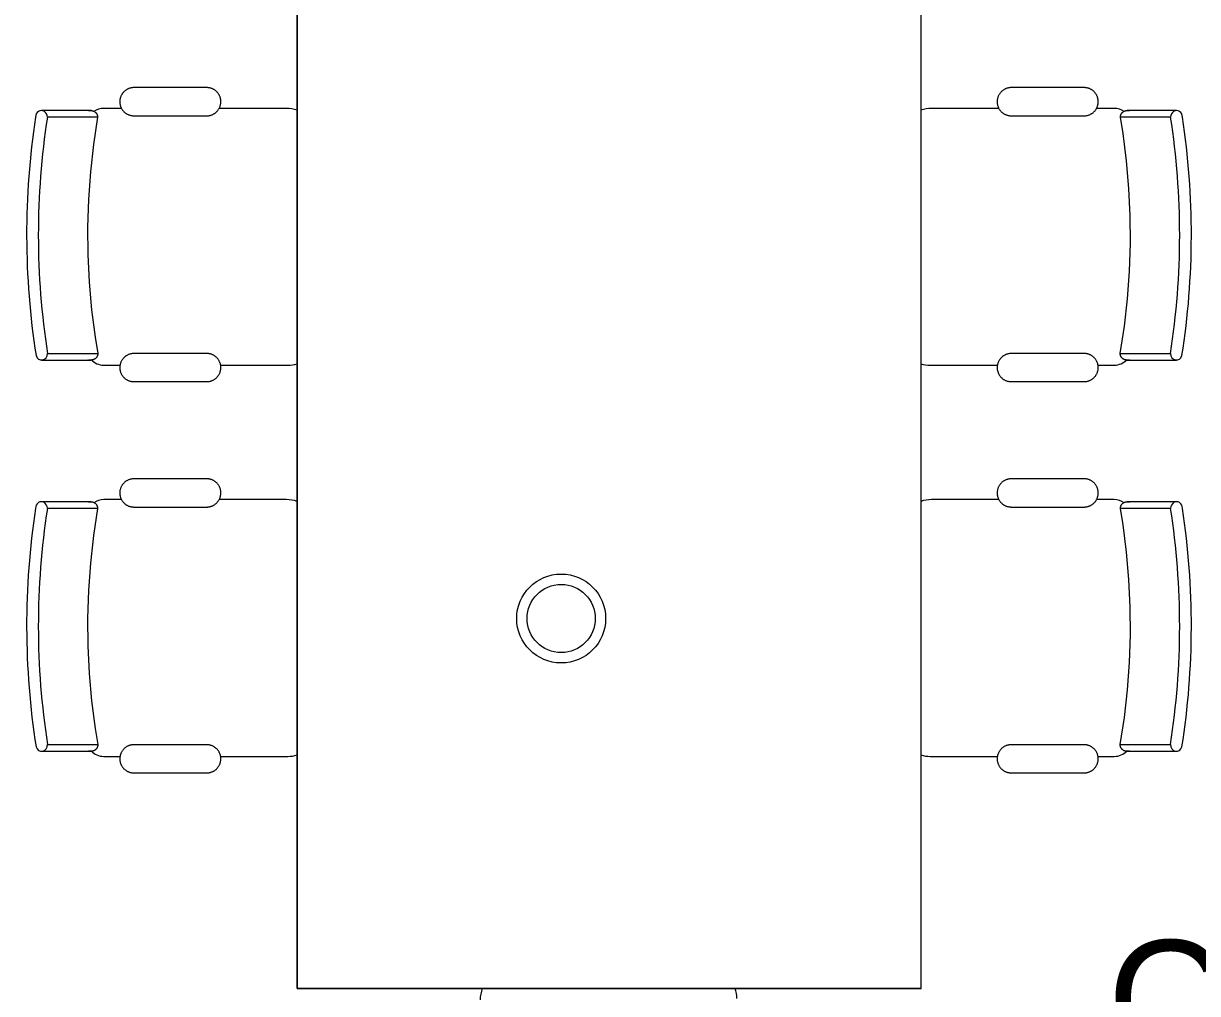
# Model space of a CAD drawing. Header units: inches. Extents: x 1 to 4637, y -664 to 702.
# Drawn here: x 1738 to 1828.3, y -388.2 to -313.6 of the extents above; entities that cross this region are included whole.
import ezdxf

# ---------------------------------------------------------------- set-up
doc = ezdxf.new("R2010")
doc.units = ezdxf.units.IN
doc.header["$MEASUREMENT"] = 0
for name, color, linetype, lineweight in [('A-ANNO-NOTE', 131, 'Continuous', 20), ('A-AREA-IDEN', 2, 'Continuous', 20), ('I-FURN', 30, 'Continuous', 9)]:
    doc.layers.add(name, color=color, linetype=linetype, lineweight=lineweight)
doc.styles.add('Arial', font='arial.ttf', dxfattribs={"height": 9})

# ---------------------------------------------------------------- blocks, each defined once
blk = doc.blocks.new('Conf Table - Rect - Seats 10 - 10 x 4 - 3D - Typical-1548269-New Construction - Tel_Data_Elec Plan')
at = {"layer": 'I-FURN'}
for p, q in [((-65.239, 43.186), (-65.239, 39.323)), ((-47.069, 39.34), (-47.069, 43.202)), ((-35.157, 43.186), (-35.157, 39.323)), ((-16.986, 39.34), (-16.986, 43.202)), ((-66.14, 38.864), (-66.14, 37.609)), ((-46.397, 37.492), (-46.397, 38.864)), ((-36.057, 38.864), (-36.057, 37.609)), ((-16.314, 37.492), (-16.314, 38.864)), ((-67.409, 36.549), (-67.409, 30.94)), ((-65.245, 30.94), (-65.245, 36.549)), ((-46.966, 36.549), (-46.966, 30.94)), ((-44.798, 30.94), (-44.798, 36.549)), ((-37.327, 36.549), (-37.327, 30.94)), ((-35.162, 30.94), (-35.162, 36.549)), ((-16.883, 36.549), (-16.883, 30.94)), ((-14.715, 30.94), (-14.715, 36.549)), ((-66.14, 29.88), (-66.14, 24.702)), ((-46.397, 24.813), (-46.397, 29.993)), ((-36.057, 29.88), (-36.057, 24.702)), ((-16.314, 24.813), (-16.314, 29.993)), ((60, 24), (-84, 24)), ((-84, 24), (-84, -24)), ((-84, -24), (-84, 24)), ((-84, 24), (60, 24)), ((-84, -24), (60, -24)), ((-84, -24), (60, -24)), ((-66.14, -24.702), (-66.14, -29.88)), ((-46.397, -29.993), (-46.397, -24.813)), ((-36.057, -24.702), (-36.057, -29.88)), ((-16.314, -29.993), (-16.314, -24.813)), ((-67.409, -30.94), (-67.409, -36.549)), ((-65.245, -36.549), (-65.245, -30.94)), ((-46.966, -30.94), (-46.966, -36.549)), ((-44.798, -36.549), (-44.798, -30.94)), ((-37.327, -30.94), (-37.327, -36.549)), ((-35.162, -36.549), (-35.162, -30.94)), ((-16.883, -30.94), (-16.883, -36.549)), ((-14.715, -36.549), (-14.715, -30.94)), ((-66.14, -37.609), (-66.14, -38.864)), ((-46.397, -38.864), (-46.397, -37.492)), ((-36.057, -37.609), (-36.057, -38.864)), ((-16.314, -38.864), (-16.314, -37.492)), ((-65.239, -39.323), (-65.239, -43.186)), ((-47.069, -43.202), (-47.069, -39.34)), ((-35.157, -39.323), (-35.157, -43.186)), ((-16.986, -43.202), (-16.986, -39.34))]:
    blk.add_line(p, q, dxfattribs=at)
at = {"layer": 'I-FURN', "flags": 128}
for points in [[(-65.747, 43.643), (-65.747, 43.007), (-65.747, 42.427), (-65.747, 41.904), (-65.747, 41.438), (-65.747, 41.03), (-65.747, 40.68), (-65.747, 40.39), (-65.747, 40.16), (-65.747, 39.99), (-65.747, 39.881), (-65.747, 39.832), (-65.747, 39.829)], [(-46.562, 39.846), (-46.562, 39.876), (-46.562, 39.967), (-46.562, 40.119), (-46.562, 40.33), (-46.562, 40.602), (-46.562, 40.933), (-46.562, 41.323), (-46.562, 41.771), (-46.562, 42.276), (-46.562, 42.839), (-46.562, 43.457), (-46.562, 43.658)], [(-35.664, 43.643), (-35.664, 43.007), (-35.664, 42.427), (-35.664, 41.904), (-35.664, 41.438), (-35.664, 41.03), (-35.664, 40.68), (-35.664, 40.39), (-35.664, 40.16), (-35.664, 39.99), (-35.664, 39.881), (-35.664, 39.832), (-35.664, 39.829)], [(-16.479, 39.846), (-16.479, 39.876), (-16.479, 39.967), (-16.479, 40.119), (-16.479, 40.33), (-16.479, 40.602), (-16.479, 40.933), (-16.479, 41.323), (-16.479, 41.771), (-16.479, 42.276), (-16.479, 42.839), (-16.479, 43.457), (-16.479, 43.658)], [(-65.747, 39.829), (-65.747, 39.859), (-65.747, 39.95), (-65.747, 40.031)], [(-65.239, 39.322), (-65.26, 39.322), (-65.28, 39.323), (-65.3, 39.325), (-65.32, 39.328), (-65.34, 39.332), (-65.36, 39.336), (-65.38, 39.341), (-65.399, 39.347), (-65.418, 39.354), (-65.437, 39.362), (-65.455, 39.37), (-65.474, 39.379), (-65.491, 39.389), (-65.509, 39.399), (-65.526, 39.41), (-65.542, 39.422), (-65.558, 39.435), (-65.574, 39.448), (-65.589, 39.461), (-65.603, 39.476), (-65.617, 39.49), (-65.63, 39.506), (-65.643, 39.522), (-65.655, 39.538), (-65.666, 39.555), (-65.677, 39.572), (-65.687, 39.59), (-65.696, 39.608), (-65.704, 39.626), (-65.712, 39.645), (-65.719, 39.664), (-65.725, 39.684), (-65.731, 39.703), (-65.735, 39.723), (-65.739, 39.743), (-65.742, 39.763), (-65.745, 39.783), (-65.746, 39.803), (-65.747, 39.824), (-65.747, 39.829)], [(-47.069, 39.339), (-49.168, 39.658), (-51.279, 39.894), (-53.397, 40.044), (-55.519, 40.11), (-57.643, 40.091), (-59.764, 39.987), (-61.879, 39.798), (-63.985, 39.525), (-65.239, 39.322)], [(-46.562, 39.846), (-46.562, 39.826), (-46.563, 39.806), (-46.565, 39.785), (-46.568, 39.765), (-46.572, 39.745), (-46.576, 39.726), (-46.581, 39.706), (-46.587, 39.687), (-46.594, 39.667), (-46.602, 39.649), (-46.61, 39.63), (-46.619, 39.612), (-46.629, 39.594), (-46.639, 39.577), (-46.65, 39.56), (-46.662, 39.543), (-46.674, 39.527), (-46.687, 39.512), (-46.701, 39.497), (-46.715, 39.482), (-46.73, 39.468), (-46.746, 39.455), (-46.762, 39.443), (-46.778, 39.431), (-46.795, 39.419), (-46.812, 39.409), (-46.83, 39.399), (-46.848, 39.389), (-46.866, 39.381), (-46.885, 39.373), (-46.904, 39.366), (-46.923, 39.36), (-46.943, 39.355), (-46.963, 39.35), (-46.983, 39.346), (-47.003, 39.343), (-47.023, 39.341), (-47.043, 39.339), (-47.063, 39.339), (-47.069, 39.339)], [(-46.562, 40.048), (-46.562, 39.922), (-46.562, 39.856), (-46.562, 39.846)], [(-35.664, 39.829), (-35.664, 39.859), (-35.664, 39.95), (-35.664, 40.031)], [(-35.157, 39.322), (-35.177, 39.322), (-35.197, 39.323), (-35.217, 39.325), (-35.237, 39.328), (-35.257, 39.332), (-35.277, 39.336), (-35.297, 39.341), (-35.316, 39.347), (-35.335, 39.354), (-35.354, 39.362), (-35.373, 39.37), (-35.391, 39.379), (-35.409, 39.389), (-35.426, 39.399), (-35.443, 39.41), (-35.46, 39.422), (-35.476, 39.435), (-35.491, 39.448), (-35.506, 39.461), (-35.521, 39.476), (-35.534, 39.49), (-35.548, 39.506), (-35.56, 39.522), (-35.572, 39.538), (-35.584, 39.555), (-35.594, 39.572), (-35.604, 39.59), (-35.613, 39.608), (-35.622, 39.626), (-35.629, 39.645), (-35.636, 39.664), (-35.643, 39.684), (-35.648, 39.703), (-35.653, 39.723), (-35.657, 39.743), (-35.66, 39.763), (-35.662, 39.783), (-35.663, 39.803), (-35.664, 39.824), (-35.664, 39.829)], [(-16.986, 39.339), (-19.085, 39.658), (-21.196, 39.894), (-23.314, 40.044), (-25.437, 40.11), (-27.56, 40.091), (-29.681, 39.987), (-31.796, 39.798), (-33.902, 39.525), (-35.157, 39.322)], [(-16.479, 39.846), (-16.479, 39.826), (-16.48, 39.806), (-16.482, 39.785), (-16.485, 39.765), (-16.489, 39.745), (-16.493, 39.726), (-16.499, 39.706), (-16.505, 39.687), (-16.511, 39.667), (-16.519, 39.649), (-16.527, 39.63), (-16.536, 39.612), (-16.546, 39.594), (-16.556, 39.577), (-16.567, 39.56), (-16.579, 39.543), (-16.592, 39.527), (-16.605, 39.512), (-16.618, 39.497), (-16.633, 39.482), (-16.647, 39.468), (-16.663, 39.455), (-16.679, 39.443), (-16.695, 39.431), (-16.712, 39.419), (-16.729, 39.409), (-16.747, 39.399), (-16.765, 39.389), (-16.783, 39.381), (-16.802, 39.373), (-16.821, 39.366), (-16.841, 39.36), (-16.86, 39.355), (-16.88, 39.35), (-16.9, 39.346), (-16.92, 39.343), (-16.94, 39.341), (-16.96, 39.339), (-16.981, 39.339), (-16.986, 39.339)], [(-16.479, 40.048), (-16.479, 39.922), (-16.479, 39.856), (-16.479, 39.846)], [(-65.245, 36.549), (-65.246, 36.592), (-65.249, 36.635), (-65.253, 36.678), (-65.259, 36.721), (-65.267, 36.764), (-65.276, 36.806), (-65.287, 36.848), (-65.3, 36.889), (-65.315, 36.93), (-65.331, 36.97), (-65.348, 37.01), (-65.368, 37.048), (-65.388, 37.086), (-65.411, 37.123), (-65.434, 37.16), (-65.459, 37.195), (-65.486, 37.229), (-65.514, 37.262), (-65.543, 37.294), (-65.573, 37.325), (-65.605, 37.354), (-65.638, 37.383), (-65.672, 37.41), (-65.707, 37.435), (-65.743, 37.459), (-65.78, 37.482), (-65.817, 37.503), (-65.856, 37.523), (-65.895, 37.541), (-65.935, 37.557), (-65.976, 37.572), (-66.017, 37.585), (-66.059, 37.597), (-66.101, 37.607), (-66.143, 37.615), (-66.186, 37.621), (-66.229, 37.626), (-66.272, 37.629), (-66.316, 37.631), (-66.359, 37.63), (-66.402, 37.628), (-66.445, 37.624), (-66.488, 37.619), (-66.531, 37.611), (-66.573, 37.602), (-66.615, 37.592), (-66.657, 37.579), (-66.698, 37.565), (-66.738, 37.55), (-66.778, 37.533), (-66.817, 37.514), (-66.855, 37.493), (-66.892, 37.472), (-66.929, 37.448), (-66.964, 37.424), (-66.999, 37.397), (-67.032, 37.37), (-67.064, 37.341), (-67.095, 37.311), (-67.125, 37.28), (-67.154, 37.247), (-67.181, 37.213), (-67.207, 37.179), (-67.232, 37.143), (-67.255, 37.106), (-67.276, 37.069), (-67.296, 37.031), (-67.315, 36.991), (-67.332, 36.952), (-67.347, 36.911), (-67.361, 36.87), (-67.373, 36.828), (-67.383, 36.786), (-67.392, 36.744), (-67.399, 36.701), (-67.404, 36.658), (-67.407, 36.615), (-67.409, 36.572), (-67.409, 36.549)], [(-44.798, 36.549), (-44.799, 36.592), (-44.801, 36.635), (-44.806, 36.678), (-44.812, 36.721), (-44.819, 36.764), (-44.829, 36.806), (-44.84, 36.848), (-44.853, 36.89), (-44.867, 36.931), (-44.883, 36.971), (-44.901, 37.01), (-44.92, 37.049), (-44.941, 37.087), (-44.963, 37.124), (-44.987, 37.161), (-45.012, 37.196), (-45.039, 37.23), (-45.067, 37.263), (-45.096, 37.295), (-45.127, 37.326), (-45.158, 37.356), (-45.191, 37.384), (-45.225, 37.411), (-45.26, 37.437), (-45.296, 37.461), (-45.333, 37.484), (-45.371, 37.505), (-45.41, 37.524), (-45.449, 37.543), (-45.489, 37.559), (-45.53, 37.574), (-45.571, 37.587), (-45.613, 37.599), (-45.655, 37.609), (-45.698, 37.617), (-45.74, 37.623), (-45.784, 37.628), (-45.827, 37.631), (-45.87, 37.633), (-45.913, 37.632), (-45.957, 37.63), (-46, 37.626), (-46.043, 37.621), (-46.086, 37.613), (-46.128, 37.604), (-46.17, 37.594), (-46.212, 37.581), (-46.253, 37.567), (-46.293, 37.552), (-46.333, 37.534), (-46.372, 37.516), (-46.41, 37.495), (-46.448, 37.473), (-46.484, 37.45), (-46.52, 37.425), (-46.554, 37.399), (-46.588, 37.371), (-46.62, 37.342), (-46.651, 37.312), (-46.681, 37.281), (-46.71, 37.248), (-46.737, 37.215), (-46.763, 37.18), (-46.788, 37.144), (-46.811, 37.107), (-46.832, 37.07), (-46.852, 37.031), (-46.871, 36.992), (-46.888, 36.952), (-46.903, 36.912), (-46.917, 36.871), (-46.929, 36.829), (-46.939, 36.787), (-46.948, 36.744), (-46.955, 36.702), (-46.96, 36.659), (-46.964, 36.615), (-46.966, 36.572), (-46.966, 36.549)], [(-35.162, 36.549), (-35.163, 36.592), (-35.166, 36.635), (-35.17, 36.678), (-35.176, 36.721), (-35.184, 36.764), (-35.193, 36.806), (-35.205, 36.848), (-35.217, 36.889), (-35.232, 36.93), (-35.248, 36.97), (-35.266, 37.01), (-35.285, 37.048), (-35.306, 37.086), (-35.328, 37.123), (-35.351, 37.16), (-35.377, 37.195), (-35.403, 37.229), (-35.431, 37.262), (-35.46, 37.294), (-35.491, 37.325), (-35.522, 37.354), (-35.555, 37.383), (-35.589, 37.41), (-35.624, 37.435), (-35.66, 37.459), (-35.697, 37.482), (-35.735, 37.503), (-35.773, 37.523), (-35.812, 37.541), (-35.852, 37.557), (-35.893, 37.572), (-35.934, 37.585), (-35.976, 37.597), (-36.018, 37.607), (-36.061, 37.615), (-36.103, 37.621), (-36.146, 37.626), (-36.19, 37.629), (-36.233, 37.631), (-36.276, 37.63), (-36.319, 37.628), (-36.363, 37.624), (-36.405, 37.619), (-36.448, 37.611), (-36.49, 37.602), (-36.532, 37.592), (-36.574, 37.579), (-36.615, 37.565), (-36.655, 37.55), (-36.695, 37.533), (-36.734, 37.514), (-36.772, 37.493), (-36.809, 37.472), (-36.846, 37.448), (-36.881, 37.424), (-36.916, 37.397), (-36.949, 37.37), (-36.982, 37.341), (-37.013, 37.311), (-37.043, 37.28), (-37.071, 37.247), (-37.098, 37.213), (-37.124, 37.179), (-37.149, 37.143), (-37.172, 37.106), (-37.193, 37.069), (-37.213, 37.031), (-37.232, 36.991), (-37.249, 36.952), (-37.264, 36.911), (-37.278, 36.87), (-37.29, 36.828), (-37.3, 36.786), (-37.309, 36.744), (-37.316, 36.701), (-37.321, 36.658), (-37.325, 36.615), (-37.326, 36.572), (-37.327, 36.549)], [(-14.715, 36.549), (-14.716, 36.592), (-14.718, 36.635), (-14.723, 36.678), (-14.729, 36.721), (-14.737, 36.764), (-14.746, 36.806), (-14.757, 36.848), (-14.77, 36.89), (-14.784, 36.931), (-14.801, 36.971), (-14.818, 37.01), (-14.837, 37.049), (-14.858, 37.087), (-14.881, 37.124), (-14.904, 37.161), (-14.93, 37.196), (-14.956, 37.23), (-14.984, 37.263), (-15.013, 37.295), (-15.044, 37.326), (-15.075, 37.356), (-15.108, 37.384), (-15.142, 37.411), (-15.177, 37.437), (-15.213, 37.461), (-15.25, 37.484), (-15.288, 37.505), (-15.327, 37.524), (-15.366, 37.543), (-15.406, 37.559), (-15.447, 37.574), (-15.488, 37.587), (-15.53, 37.599), (-15.572, 37.609), (-15.615, 37.617), (-15.658, 37.623), (-15.701, 37.628), (-15.744, 37.631), (-15.787, 37.633), (-15.831, 37.632), (-15.874, 37.63), (-15.917, 37.626), (-15.96, 37.621), (-16.003, 37.613), (-16.045, 37.604), (-16.087, 37.594), (-16.129, 37.581), (-16.17, 37.567), (-16.21, 37.552), (-16.25, 37.534), (-16.289, 37.516), (-16.328, 37.495), (-16.365, 37.473), (-16.401, 37.45), (-16.437, 37.425), (-16.472, 37.399), (-16.505, 37.371), (-16.537, 37.342), (-16.569, 37.312), (-16.598, 37.281), (-16.627, 37.248), (-16.654, 37.215), (-16.68, 37.18), (-16.705, 37.144), (-16.728, 37.107), (-16.75, 37.07), (-16.77, 37.031), (-16.788, 36.992), (-16.805, 36.952), (-16.82, 36.912), (-16.834, 36.871), (-16.846, 36.829), (-16.857, 36.787), (-16.865, 36.744), (-16.872, 36.702), (-16.878, 36.659), (-16.881, 36.615), (-16.883, 36.572), (-16.883, 36.549)], [(-67.409, 30.94), (-67.409, 30.897), (-67.406, 30.854), (-67.402, 30.811), (-67.396, 30.768), (-67.388, 30.725), (-67.378, 30.683), (-67.367, 30.641), (-67.355, 30.6), (-67.34, 30.559), (-67.324, 30.519), (-67.306, 30.479), (-67.287, 30.441), (-67.266, 30.403), (-67.244, 30.366), (-67.22, 30.329), (-67.195, 30.294), (-67.169, 30.26), (-67.141, 30.227), (-67.112, 30.195), (-67.081, 30.164), (-67.05, 30.135), (-67.017, 30.106), (-66.983, 30.079), (-66.948, 30.054), (-66.912, 30.03), (-66.875, 30.007), (-66.837, 29.986), (-66.799, 29.966), (-66.759, 29.948), (-66.719, 29.932), (-66.679, 29.917), (-66.638, 29.904), (-66.596, 29.892), (-66.554, 29.882), (-66.511, 29.874), (-66.468, 29.867), (-66.425, 29.863), (-66.382, 29.86), (-66.339, 29.858), (-66.296, 29.859), (-66.253, 29.861), (-66.209, 29.865), (-66.166, 29.87), (-66.124, 29.878), (-66.081, 29.887), (-66.04, 29.897), (-65.998, 29.91), (-65.957, 29.924), (-65.917, 29.939), (-65.877, 29.956), (-65.838, 29.975), (-65.8, 29.996), (-65.762, 30.017), (-65.726, 30.041), (-65.691, 30.065), (-65.656, 30.092), (-65.623, 30.119), (-65.59, 30.148), (-65.559, 30.178), (-65.529, 30.209), (-65.501, 30.242), (-65.474, 30.276), (-65.448, 30.31), (-65.423, 30.346), (-65.4, 30.383), (-65.379, 30.42), (-65.359, 30.458), (-65.34, 30.498), (-65.323, 30.537), (-65.308, 30.578), (-65.294, 30.619), (-65.282, 30.66), (-65.272, 30.703), (-65.263, 30.745), (-65.256, 30.788), (-65.251, 30.831), (-65.247, 30.874), (-65.246, 30.917), (-65.245, 30.94)], [(-46.966, 30.94), (-46.965, 30.897), (-46.962, 30.854), (-46.958, 30.811), (-46.952, 30.768), (-46.944, 30.725), (-46.935, 30.683), (-46.924, 30.641), (-46.911, 30.599), (-46.896, 30.558), (-46.88, 30.518), (-46.863, 30.479), (-46.843, 30.44), (-46.823, 30.402), (-46.8, 30.364), (-46.777, 30.328), (-46.751, 30.293), (-46.725, 30.259), (-46.697, 30.226), (-46.668, 30.193), (-46.637, 30.163), (-46.605, 30.133), (-46.573, 30.105), (-46.539, 30.078), (-46.504, 30.052), (-46.468, 30.028), (-46.431, 30.005), (-46.393, 29.984), (-46.354, 29.965), (-46.315, 29.946), (-46.275, 29.93), (-46.234, 29.915), (-46.193, 29.902), (-46.151, 29.89), (-46.109, 29.88), (-46.066, 29.872), (-46.023, 29.866), (-45.98, 29.861), (-45.937, 29.858), (-45.894, 29.856), (-45.85, 29.857), (-45.807, 29.859), (-45.764, 29.863), (-45.721, 29.868), (-45.678, 29.876), (-45.636, 29.885), (-45.593, 29.895), (-45.552, 29.908), (-45.511, 29.922), (-45.47, 29.937), (-45.431, 29.955), (-45.392, 29.973), (-45.353, 29.994), (-45.316, 30.016), (-45.279, 30.039), (-45.244, 30.064), (-45.209, 30.09), (-45.176, 30.118), (-45.144, 30.147), (-45.112, 30.177), (-45.082, 30.208), (-45.054, 30.241), (-45.026, 30.274), (-45.001, 30.309), (-44.976, 30.345), (-44.953, 30.381), (-44.931, 30.419), (-44.911, 30.458), (-44.893, 30.497), (-44.876, 30.537), (-44.86, 30.577), (-44.847, 30.618), (-44.835, 30.66), (-44.824, 30.702), (-44.816, 30.745), (-44.809, 30.787), (-44.803, 30.83), (-44.8, 30.874), (-44.798, 30.917), (-44.798, 30.94)], [(-37.327, 30.94), (-37.326, 30.897), (-37.323, 30.854), (-37.319, 30.811), (-37.313, 30.768), (-37.305, 30.725), (-37.296, 30.683), (-37.285, 30.641), (-37.272, 30.6), (-37.257, 30.559), (-37.241, 30.519), (-37.224, 30.479), (-37.204, 30.441), (-37.184, 30.403), (-37.161, 30.366), (-37.138, 30.329), (-37.113, 30.294), (-37.086, 30.26), (-37.058, 30.227), (-37.029, 30.195), (-36.998, 30.164), (-36.967, 30.135), (-36.934, 30.106), (-36.9, 30.079), (-36.865, 30.054), (-36.829, 30.03), (-36.792, 30.007), (-36.755, 29.986), (-36.716, 29.966), (-36.677, 29.948), (-36.637, 29.932), (-36.596, 29.917), (-36.555, 29.904), (-36.513, 29.892), (-36.471, 29.882), (-36.429, 29.874), (-36.386, 29.867), (-36.343, 29.863), (-36.3, 29.86), (-36.256, 29.858), (-36.213, 29.859), (-36.17, 29.861), (-36.127, 29.865), (-36.084, 29.87), (-36.041, 29.878), (-35.999, 29.887), (-35.957, 29.897), (-35.915, 29.91), (-35.874, 29.924), (-35.834, 29.939), (-35.794, 29.956), (-35.755, 29.975), (-35.717, 29.996), (-35.68, 30.017), (-35.643, 30.041), (-35.608, 30.065), (-35.573, 30.092), (-35.54, 30.119), (-35.508, 30.148), (-35.477, 30.178), (-35.447, 30.209), (-35.418, 30.242), (-35.391, 30.276), (-35.365, 30.31), (-35.34, 30.346), (-35.317, 30.383), (-35.296, 30.42), (-35.276, 30.458), (-35.257, 30.498), (-35.24, 30.537), (-35.225, 30.578), (-35.211, 30.619), (-35.199, 30.66), (-35.189, 30.703), (-35.18, 30.745), (-35.173, 30.788), (-35.168, 30.831), (-35.165, 30.874), (-35.163, 30.917), (-35.162, 30.94)], [(-16.883, 30.94), (-16.882, 30.897), (-16.88, 30.854), (-16.875, 30.811), (-16.869, 30.768), (-16.862, 30.725), (-16.852, 30.683), (-16.841, 30.641), (-16.828, 30.599), (-16.814, 30.558), (-16.798, 30.518), (-16.78, 30.479), (-16.761, 30.44), (-16.74, 30.402), (-16.718, 30.364), (-16.694, 30.328), (-16.669, 30.293), (-16.642, 30.259), (-16.614, 30.226), (-16.585, 30.193), (-16.554, 30.163), (-16.523, 30.133), (-16.49, 30.105), (-16.456, 30.078), (-16.421, 30.052), (-16.385, 30.028), (-16.348, 30.005), (-16.31, 29.984), (-16.271, 29.965), (-16.232, 29.946), (-16.192, 29.93), (-16.151, 29.915), (-16.11, 29.902), (-16.068, 29.89), (-16.026, 29.88), (-15.983, 29.872), (-15.94, 29.866), (-15.897, 29.861), (-15.854, 29.858), (-15.811, 29.856), (-15.767, 29.857), (-15.724, 29.859), (-15.681, 29.863), (-15.638, 29.868), (-15.595, 29.876), (-15.553, 29.885), (-15.511, 29.895), (-15.469, 29.908), (-15.428, 29.922), (-15.388, 29.937), (-15.348, 29.955), (-15.309, 29.973), (-15.271, 29.994), (-15.233, 30.016), (-15.197, 30.039), (-15.161, 30.064), (-15.127, 30.09), (-15.093, 30.118), (-15.061, 30.147), (-15.03, 30.177), (-15, 30.208), (-14.971, 30.241), (-14.944, 30.274), (-14.918, 30.309), (-14.893, 30.345), (-14.87, 30.381), (-14.849, 30.419), (-14.828, 30.458), (-14.81, 30.497), (-14.793, 30.537), (-14.778, 30.577), (-14.764, 30.618), (-14.752, 30.66), (-14.741, 30.702), (-14.733, 30.745), (-14.726, 30.787), (-14.721, 30.83), (-14.717, 30.874), (-14.715, 30.917), (-14.715, 30.94)], [(-65.245, -30.94), (-65.246, -30.897), (-65.249, -30.854), (-65.253, -30.811), (-65.259, -30.768), (-65.267, -30.725), (-65.276, -30.683), (-65.287, -30.641), (-65.3, -30.6), (-65.315, -30.559), (-65.331, -30.519), (-65.348, -30.479), (-65.368, -30.441), (-65.388, -30.403), (-65.411, -30.366), (-65.434, -30.329), (-65.459, -30.294), (-65.486, -30.26), (-65.514, -30.227), (-65.543, -30.195), (-65.573, -30.164), (-65.605, -30.135), (-65.638, -30.106), (-65.672, -30.079), (-65.707, -30.054), (-65.743, -30.03), (-65.78, -30.007), (-65.817, -29.986), (-65.856, -29.966), (-65.895, -29.948), (-65.935, -29.932), (-65.976, -29.917), (-66.017, -29.904), (-66.059, -29.892), (-66.101, -29.882), (-66.143, -29.874), (-66.186, -29.867), (-66.229, -29.863), (-66.272, -29.86), (-66.316, -29.858), (-66.359, -29.859), (-66.402, -29.861), (-66.445, -29.865), (-66.488, -29.87), (-66.531, -29.878), (-66.573, -29.887), (-66.615, -29.897), (-66.657, -29.91), (-66.698, -29.924), (-66.738, -29.939), (-66.778, -29.956), (-66.817, -29.975), (-66.855, -29.996), (-66.892, -30.017), (-66.929, -30.041), (-66.964, -30.065), (-66.999, -30.092), (-67.032, -30.119), (-67.064, -30.148), (-67.095, -30.178), (-67.125, -30.209), (-67.154, -30.242), (-67.181, -30.276), (-67.207, -30.31), (-67.232, -30.346), (-67.255, -30.383), (-67.276, -30.42), (-67.296, -30.458), (-67.315, -30.498), (-67.332, -30.537), (-67.347, -30.578), (-67.361, -30.619), (-67.373, -30.66), (-67.383, -30.703), (-67.392, -30.745), (-67.399, -30.788), (-67.404, -30.831), (-67.407, -30.874), (-67.409, -30.917), (-67.409, -30.94)], [(-44.798, -30.94), (-44.799, -30.897), (-44.801, -30.854), (-44.806, -30.811), (-44.812, -30.768), (-44.819, -30.725), (-44.829, -30.683), (-44.84, -30.641), (-44.853, -30.599), (-44.867, -30.558), (-44.883, -30.518), (-44.901, -30.479), (-44.92, -30.44), (-44.941, -30.402), (-44.963, -30.364), (-44.987, -30.328), (-45.012, -30.293), (-45.039, -30.259), (-45.067, -30.226), (-45.096, -30.193), (-45.127, -30.163), (-45.158, -30.133), (-45.191, -30.105), (-45.225, -30.078), (-45.26, -30.052), (-45.296, -30.028), (-45.333, -30.005), (-45.371, -29.984), (-45.41, -29.965), (-45.449, -29.946), (-45.489, -29.93), (-45.53, -29.915), (-45.571, -29.902), (-45.613, -29.89), (-45.655, -29.88), (-45.698, -29.872), (-45.74, -29.866), (-45.784, -29.861), (-45.827, -29.858), (-45.87, -29.856), (-45.913, -29.857), (-45.957, -29.859), (-46, -29.863), (-46.043, -29.868), (-46.086, -29.876), (-46.128, -29.885), (-46.17, -29.895), (-46.212, -29.908), (-46.253, -29.922), (-46.293, -29.937), (-46.333, -29.955), (-46.372, -29.973), (-46.41, -29.994), (-46.448, -30.016), (-46.484, -30.039), (-46.52, -30.064), (-46.554, -30.09), (-46.588, -30.118), (-46.62, -30.147), (-46.651, -30.177), (-46.681, -30.208), (-46.71, -30.241), (-46.737, -30.274), (-46.763, -30.309), (-46.788, -30.345), (-46.811, -30.381), (-46.832, -30.419), (-46.852, -30.458), (-46.871, -30.497), (-46.888, -30.537), (-46.903, -30.577), (-46.917, -30.618), (-46.929, -30.66), (-46.939, -30.702), (-46.948, -30.745), (-46.955, -30.787), (-46.96, -30.83), (-46.964, -30.874), (-46.966, -30.917), (-46.966, -30.94)], [(-35.162, -30.94), (-35.163, -30.897), (-35.166, -30.854), (-35.17, -30.811), (-35.176, -30.768), (-35.184, -30.725), (-35.193, -30.683), (-35.205, -30.641), (-35.217, -30.6), (-35.232, -30.559), (-35.248, -30.519), (-35.266, -30.479), (-35.285, -30.441), (-35.306, -30.403), (-35.328, -30.366), (-35.351, -30.329), (-35.377, -30.294), (-35.403, -30.26), (-35.431, -30.227), (-35.46, -30.195), (-35.491, -30.164), (-35.522, -30.135), (-35.555, -30.106), (-35.589, -30.079), (-35.624, -30.054), (-35.66, -30.03), (-35.697, -30.007), (-35.735, -29.986), (-35.773, -29.966), (-35.812, -29.948), (-35.852, -29.932), (-35.893, -29.917), (-35.934, -29.904), (-35.976, -29.892), (-36.018, -29.882), (-36.061, -29.874), (-36.103, -29.867), (-36.146, -29.863), (-36.19, -29.86), (-36.233, -29.858), (-36.276, -29.859), (-36.319, -29.861), (-36.363, -29.865), (-36.405, -29.87), (-36.448, -29.878), (-36.49, -29.887), (-36.532, -29.897), (-36.574, -29.91), (-36.615, -29.924), (-36.655, -29.939), (-36.695, -29.956), (-36.734, -29.975), (-36.772, -29.996), (-36.809, -30.017), (-36.846, -30.041), (-36.881, -30.065), (-36.916, -30.092), (-36.949, -30.119), (-36.982, -30.148), (-37.013, -30.178), (-37.043, -30.209), (-37.071, -30.242), (-37.098, -30.276), (-37.124, -30.31), (-37.149, -30.346), (-37.172, -30.383), (-37.193, -30.42), (-37.213, -30.458), (-37.232, -30.498), (-37.249, -30.537), (-37.264, -30.578), (-37.278, -30.619), (-37.29, -30.66), (-37.3, -30.703), (-37.309, -30.745), (-37.316, -30.788), (-37.321, -30.831), (-37.325, -30.874), (-37.326, -30.917), (-37.327, -30.94)], [(-14.715, -30.94), (-14.716, -30.897), (-14.718, -30.854), (-14.723, -30.811), (-14.729, -30.768), (-14.737, -30.725), (-14.746, -30.683), (-14.757, -30.641), (-14.77, -30.599), (-14.784, -30.558), (-14.801, -30.518), (-14.818, -30.479), (-14.837, -30.44), (-14.858, -30.402), (-14.881, -30.364), (-14.904, -30.328), (-14.93, -30.293), (-14.956, -30.259), (-14.984, -30.226), (-15.013, -30.193), (-15.044, -30.163), (-15.075, -30.133), (-15.108, -30.105), (-15.142, -30.078), (-15.177, -30.052), (-15.213, -30.028), (-15.25, -30.005), (-15.288, -29.984), (-15.327, -29.965), (-15.366, -29.946), (-15.406, -29.93), (-15.447, -29.915), (-15.488, -29.902), (-15.53, -29.89), (-15.572, -29.88), (-15.615, -29.872), (-15.658, -29.866), (-15.701, -29.861), (-15.744, -29.858), (-15.787, -29.856), (-15.831, -29.857), (-15.874, -29.859), (-15.917, -29.863), (-15.96, -29.868), (-16.003, -29.876), (-16.045, -29.885), (-16.087, -29.895), (-16.129, -29.908), (-16.17, -29.922), (-16.21, -29.937), (-16.25, -29.955), (-16.289, -29.973), (-16.328, -29.994), (-16.365, -30.016), (-16.401, -30.039), (-16.437, -30.064), (-16.472, -30.09), (-16.505, -30.118), (-16.537, -30.147), (-16.569, -30.177), (-16.598, -30.208), (-16.627, -30.241), (-16.654, -30.274), (-16.68, -30.309), (-16.705, -30.345), (-16.728, -30.381), (-16.75, -30.419), (-16.77, -30.458), (-16.788, -30.497), (-16.805, -30.537), (-16.82, -30.577), (-16.834, -30.618), (-16.846, -30.66), (-16.857, -30.702), (-16.865, -30.745), (-16.872, -30.787), (-16.878, -30.83), (-16.881, -30.874), (-16.883, -30.917), (-16.883, -30.94)], [(-67.409, -36.549), (-67.409, -36.592), (-67.406, -36.635), (-67.402, -36.678), (-67.396, -36.721), (-67.388, -36.764), (-67.378, -36.806), (-67.367, -36.848), (-67.355, -36.889), (-67.34, -36.93), (-67.324, -36.97), (-67.306, -37.01), (-67.287, -37.048), (-67.266, -37.086), (-67.244, -37.123), (-67.22, -37.16), (-67.195, -37.195), (-67.169, -37.229), (-67.141, -37.262), (-67.112, -37.294), (-67.081, -37.325), (-67.05, -37.354), (-67.017, -37.383), (-66.983, -37.41), (-66.948, -37.435), (-66.912, -37.459), (-66.875, -37.482), (-66.837, -37.503), (-66.799, -37.523), (-66.759, -37.541), (-66.719, -37.557), (-66.679, -37.572), (-66.638, -37.585), (-66.596, -37.597), (-66.554, -37.607), (-66.511, -37.615), (-66.468, -37.621), (-66.425, -37.626), (-66.382, -37.629), (-66.339, -37.631), (-66.296, -37.63), (-66.253, -37.628), (-66.209, -37.624), (-66.166, -37.619), (-66.124, -37.611), (-66.081, -37.602), (-66.04, -37.592), (-65.998, -37.579), (-65.957, -37.565), (-65.917, -37.55), (-65.877, -37.533), (-65.838, -37.514), (-65.8, -37.493), (-65.762, -37.472), (-65.726, -37.448), (-65.691, -37.424), (-65.656, -37.397), (-65.623, -37.37), (-65.59, -37.341), (-65.559, -37.311), (-65.529, -37.28), (-65.501, -37.247), (-65.474, -37.213), (-65.448, -37.179), (-65.423, -37.143), (-65.4, -37.106), (-65.379, -37.069), (-65.359, -37.031), (-65.34, -36.991), (-65.323, -36.952), (-65.308, -36.911), (-65.294, -36.87), (-65.282, -36.828), (-65.272, -36.786), (-65.263, -36.744), (-65.256, -36.701), (-65.251, -36.658), (-65.247, -36.615), (-65.246, -36.572), (-65.245, -36.549)], [(-46.966, -36.549), (-46.965, -36.592), (-46.962, -36.635), (-46.958, -36.678), (-46.952, -36.721), (-46.944, -36.764), (-46.935, -36.806), (-46.924, -36.848), (-46.911, -36.89), (-46.896, -36.931), (-46.88, -36.971), (-46.863, -37.01), (-46.843, -37.049), (-46.823, -37.087), (-46.8, -37.124), (-46.777, -37.161), (-46.751, -37.196), (-46.725, -37.23), (-46.697, -37.263), (-46.668, -37.295), (-46.637, -37.326), (-46.605, -37.356), (-46.573, -37.384), (-46.539, -37.411), (-46.504, -37.437), (-46.468, -37.461), (-46.431, -37.484), (-46.393, -37.505), (-46.354, -37.524), (-46.315, -37.543), (-46.275, -37.559), (-46.234, -37.574), (-46.193, -37.587), (-46.151, -37.599), (-46.109, -37.609), (-46.066, -37.617), (-46.023, -37.623), (-45.98, -37.628), (-45.937, -37.631), (-45.894, -37.633), (-45.85, -37.632), (-45.807, -37.63), (-45.764, -37.626), (-45.721, -37.621), (-45.678, -37.613), (-45.636, -37.604), (-45.593, -37.594), (-45.552, -37.581), (-45.511, -37.567), (-45.47, -37.552), (-45.431, -37.534), (-45.392, -37.516), (-45.353, -37.495), (-45.316, -37.473), (-45.279, -37.45), (-45.244, -37.425), (-45.209, -37.399), (-45.176, -37.371), (-45.144, -37.342), (-45.112, -37.312), (-45.082, -37.281), (-45.054, -37.248), (-45.026, -37.215), (-45.001, -37.18), (-44.976, -37.144), (-44.953, -37.107), (-44.931, -37.07), (-44.911, -37.031), (-44.893, -36.992), (-44.876, -36.952), (-44.86, -36.912), (-44.847, -36.871), (-44.835, -36.829), (-44.824, -36.787), (-44.816, -36.744), (-44.809, -36.702), (-44.803, -36.659), (-44.8, -36.615), (-44.798, -36.572), (-44.798, -36.549)], [(-37.327, -36.549), (-37.326, -36.592), (-37.323, -36.635), (-37.319, -36.678), (-37.313, -36.721), (-37.305, -36.764), (-37.296, -36.806), (-37.285, -36.848), (-37.272, -36.889), (-37.257, -36.93), (-37.241, -36.97), (-37.224, -37.01), (-37.204, -37.048), (-37.184, -37.086), (-37.161, -37.123), (-37.138, -37.16), (-37.113, -37.195), (-37.086, -37.229), (-37.058, -37.262), (-37.029, -37.294), (-36.998, -37.325), (-36.967, -37.354), (-36.934, -37.383), (-36.9, -37.41), (-36.865, -37.435), (-36.829, -37.459), (-36.792, -37.482), (-36.755, -37.503), (-36.716, -37.523), (-36.677, -37.541), (-36.637, -37.557), (-36.596, -37.572), (-36.555, -37.585), (-36.513, -37.597), (-36.471, -37.607), (-36.429, -37.615), (-36.386, -37.621), (-36.343, -37.626), (-36.3, -37.629), (-36.256, -37.631), (-36.213, -37.63), (-36.17, -37.628), (-36.127, -37.624), (-36.084, -37.619), (-36.041, -37.611), (-35.999, -37.602), (-35.957, -37.592), (-35.915, -37.579), (-35.874, -37.565), (-35.834, -37.55), (-35.794, -37.533), (-35.755, -37.514), (-35.717, -37.493), (-35.68, -37.472), (-35.643, -37.448), (-35.608, -37.424), (-35.573, -37.397), (-35.54, -37.37), (-35.508, -37.341), (-35.477, -37.311), (-35.447, -37.28), (-35.418, -37.247), (-35.391, -37.213), (-35.365, -37.179), (-35.34, -37.143), (-35.317, -37.106), (-35.296, -37.069), (-35.276, -37.031), (-35.257, -36.991), (-35.24, -36.952), (-35.225, -36.911), (-35.211, -36.87), (-35.199, -36.828), (-35.189, -36.786), (-35.18, -36.744), (-35.173, -36.701), (-35.168, -36.658), (-35.165, -36.615), (-35.163, -36.572), (-35.162, -36.549)], [(-16.883, -36.549), (-16.882, -36.592), (-16.88, -36.635), (-16.875, -36.678), (-16.869, -36.721), (-16.862, -36.764), (-16.852, -36.806), (-16.841, -36.848), (-16.828, -36.89), (-16.814, -36.931), (-16.798, -36.971), (-16.78, -37.01), (-16.761, -37.049), (-16.74, -37.087), (-16.718, -37.124), (-16.694, -37.161), (-16.669, -37.196), (-16.642, -37.23), (-16.614, -37.263), (-16.585, -37.295), (-16.554, -37.326), (-16.523, -37.356), (-16.49, -37.384), (-16.456, -37.411), (-16.421, -37.437), (-16.385, -37.461), (-16.348, -37.484), (-16.31, -37.505), (-16.271, -37.524), (-16.232, -37.543), (-16.192, -37.559), (-16.151, -37.574), (-16.11, -37.587), (-16.068, -37.599), (-16.026, -37.609), (-15.983, -37.617), (-15.94, -37.623), (-15.897, -37.628), (-15.854, -37.631), (-15.811, -37.633), (-15.767, -37.632), (-15.724, -37.63), (-15.681, -37.626), (-15.638, -37.621), (-15.595, -37.613), (-15.553, -37.604), (-15.511, -37.594), (-15.469, -37.581), (-15.428, -37.567), (-15.388, -37.552), (-15.348, -37.534), (-15.309, -37.516), (-15.271, -37.495), (-15.233, -37.473), (-15.197, -37.45), (-15.161, -37.425), (-15.127, -37.399), (-15.093, -37.371), (-15.061, -37.342), (-15.03, -37.312), (-15, -37.281), (-14.971, -37.248), (-14.944, -37.215), (-14.918, -37.18), (-14.893, -37.144), (-14.87, -37.107), (-14.849, -37.07), (-14.828, -37.031), (-14.81, -36.992), (-14.793, -36.952), (-14.778, -36.912), (-14.764, -36.871), (-14.752, -36.829), (-14.741, -36.787), (-14.733, -36.744), (-14.726, -36.702), (-14.721, -36.659), (-14.717, -36.615), (-14.715, -36.572), (-14.715, -36.549)], [(-65.747, -39.829), (-65.746, -39.809), (-65.745, -39.789), (-65.743, -39.768), (-65.74, -39.748), (-65.737, -39.728), (-65.732, -39.708), (-65.727, -39.689), (-65.721, -39.669), (-65.714, -39.65), (-65.707, -39.631), (-65.698, -39.613), (-65.689, -39.595), (-65.68, -39.577), (-65.669, -39.56), (-65.658, -39.543), (-65.646, -39.526), (-65.634, -39.51), (-65.621, -39.494), (-65.607, -39.479), (-65.593, -39.465), (-65.578, -39.451), (-65.563, -39.438), (-65.547, -39.425), (-65.53, -39.413), (-65.513, -39.402), (-65.496, -39.391), (-65.478, -39.382), (-65.46, -39.372), (-65.442, -39.364), (-65.423, -39.356), (-65.404, -39.349), (-65.385, -39.343), (-65.365, -39.338), (-65.345, -39.333), (-65.326, -39.329), (-65.305, -39.326), (-65.285, -39.324), (-65.265, -39.322), (-65.245, -39.322), (-65.239, -39.322)], [(-65.239, -39.322), (-63.141, -39.645), (-61.03, -39.884), (-58.913, -40.039), (-56.79, -40.109), (-54.667, -40.094), (-52.546, -39.994), (-50.43, -39.809), (-48.324, -39.54), (-47.069, -39.339)], [(-47.069, -39.339), (-47.049, -39.339), (-47.028, -39.34), (-47.008, -39.342), (-46.988, -39.345), (-46.968, -39.349), (-46.948, -39.353), (-46.929, -39.359), (-46.909, -39.365), (-46.89, -39.371), (-46.871, -39.379), (-46.853, -39.387), (-46.835, -39.396), (-46.817, -39.406), (-46.799, -39.416), (-46.782, -39.427), (-46.766, -39.439), (-46.75, -39.452), (-46.734, -39.465), (-46.719, -39.478), (-46.705, -39.493), (-46.691, -39.508), (-46.678, -39.523), (-46.665, -39.539), (-46.653, -39.555), (-46.642, -39.572), (-46.631, -39.589), (-46.621, -39.607), (-46.612, -39.625), (-46.604, -39.644), (-46.596, -39.662), (-46.589, -39.681), (-46.583, -39.701), (-46.577, -39.72), (-46.573, -39.74), (-46.569, -39.76), (-46.566, -39.78), (-46.564, -39.8), (-46.562, -39.82), (-46.562, -39.841), (-46.562, -39.846)], [(-35.664, -39.829), (-35.664, -39.809), (-35.662, -39.789), (-35.66, -39.768), (-35.657, -39.748), (-35.654, -39.728), (-35.649, -39.708), (-35.644, -39.689), (-35.638, -39.669), (-35.631, -39.65), (-35.624, -39.631), (-35.616, -39.613), (-35.607, -39.595), (-35.597, -39.577), (-35.586, -39.56), (-35.575, -39.543), (-35.564, -39.526), (-35.551, -39.51), (-35.538, -39.494), (-35.524, -39.479), (-35.51, -39.465), (-35.495, -39.451), (-35.48, -39.438), (-35.464, -39.425), (-35.448, -39.413), (-35.431, -39.402), (-35.413, -39.391), (-35.396, -39.382), (-35.378, -39.372), (-35.359, -39.364), (-35.34, -39.356), (-35.321, -39.349), (-35.302, -39.343), (-35.282, -39.338), (-35.263, -39.333), (-35.243, -39.329), (-35.223, -39.326), (-35.203, -39.324), (-35.182, -39.322), (-35.162, -39.322), (-35.157, -39.322)], [(-35.157, -39.322), (-33.058, -39.645), (-30.948, -39.884), (-28.83, -40.039), (-26.707, -40.109), (-24.584, -40.094), (-22.463, -39.994), (-20.347, -39.809), (-18.241, -39.54), (-16.986, -39.339)], [(-16.986, -39.339), (-16.966, -39.339), (-16.946, -39.34), (-16.925, -39.342), (-16.905, -39.345), (-16.885, -39.349), (-16.865, -39.353), (-16.846, -39.359), (-16.826, -39.365), (-16.807, -39.371), (-16.789, -39.379), (-16.77, -39.387), (-16.752, -39.396), (-16.734, -39.406), (-16.717, -39.416), (-16.7, -39.427), (-16.683, -39.439), (-16.667, -39.452), (-16.652, -39.465), (-16.637, -39.478), (-16.622, -39.493), (-16.608, -39.508), (-16.595, -39.523), (-16.582, -39.539), (-16.571, -39.555), (-16.559, -39.572), (-16.549, -39.589), (-16.539, -39.607), (-16.529, -39.625), (-16.521, -39.644), (-16.513, -39.662), (-16.506, -39.681), (-16.5, -39.701), (-16.495, -39.72), (-16.49, -39.74), (-16.486, -39.76), (-16.483, -39.78), (-16.481, -39.8), (-16.479, -39.82), (-16.479, -39.841), (-16.479, -39.846)], [(-65.747, -40.031), (-65.747, -39.905), (-65.747, -39.839), (-65.747, -39.829)], [(-65.747, -39.829), (-65.747, -39.859), (-65.747, -39.95), (-65.747, -40.102), (-65.747, -40.314), (-65.747, -40.585), (-65.747, -40.916), (-65.747, -41.306), (-65.747, -41.755), (-65.747, -42.26), (-65.747, -42.823), (-65.747, -43.442), (-65.747, -43.643)], [(-46.562, -43.658), (-46.562, -43.023), (-46.562, -42.443), (-46.562, -41.92), (-46.562, -41.454), (-46.562, -41.046), (-46.562, -40.697), (-46.562, -40.407), (-46.562, -40.177), (-46.562, -40.007), (-46.562, -39.898), (-46.562, -39.849), (-46.562, -39.846)], [(-46.562, -39.846), (-46.562, -39.876), (-46.562, -39.967), (-46.562, -40.048)], [(-35.664, -40.031), (-35.664, -39.905), (-35.664, -39.839), (-35.664, -39.829)], [(-35.664, -39.829), (-35.664, -39.859), (-35.664, -39.95), (-35.664, -40.102), (-35.664, -40.314), (-35.664, -40.585), (-35.664, -40.916), (-35.664, -41.306), (-35.664, -41.755), (-35.664, -42.26), (-35.664, -42.823), (-35.664, -43.442), (-35.664, -43.643)], [(-16.479, -43.658), (-16.479, -43.023), (-16.479, -42.443), (-16.479, -41.92), (-16.479, -41.454), (-16.479, -41.046), (-16.479, -40.697), (-16.479, -40.407), (-16.479, -40.177), (-16.479, -40.007), (-16.479, -39.898), (-16.479, -39.849), (-16.479, -39.846)], [(-16.479, -39.846), (-16.479, -39.876), (-16.479, -39.967), (-16.479, -40.048)]]:
    blk.add_lwpolyline(points, dxfattribs=at)
at = {"layer": 'I-FURN'}
for centre, radius, start, end in [((-64.822, 38.864), 1.319, 132.18734, 180), ((-34.739, 38.864), 1.319, 132.18734, 180), ((-47.716, 38.864), 1.319, 360, 35.72267), ((-17.633, 38.864), 1.319, 360, 35.72267), ((-63.842, 24.702), 2.298, 180, 197.90485), ((-48.816, 24.813), 2.419, 340.21224, 360), ((-33.759, 24.702), 2.298, 180, 197.90485), ((-18.733, 24.813), 2.419, 340.21224, 360), ((-84.862, 7.493), 2.419, 68.94535, 90), ((-84.752, -7.533), 2.298, 270, 289.25136), ((-63.842, -24.702), 2.298, 162.09515, 180), ((-48.816, -24.813), 2.419, 0, 19.78776), ((-33.759, -24.702), 2.298, 162.09515, 180), ((-18.733, -24.813), 2.419, 0, 19.78776), ((-64.822, -38.864), 1.319, 180, 227.81266), ((-47.716, -38.864), 1.319, 324.27733, 0), ((-34.739, -38.864), 1.319, 180, 227.81266), ((-17.633, -38.864), 1.319, 324.27733, 0)]:
    blk.add_arc(centre, radius, start, end, dxfattribs=at)
for centre, major_axis, ratio, start_param, end_param in [((-56.105, -3.856), (54.092, 0), 0.899459, 1.402966, 1.74368), ((-26.022, -3.856), (54.092, 0), 0.899459, 1.402966, 1.74368), ((-65.239, 43.643), (0.507, 0), 0.899459, 1.913366, 4.712389), ((-56.105, -3.856), (53.092, 0), 0.899459, 1.399774, 1.74371), ((-47.069, 43.658), (-0.507, 0), 0.899459, 1.570796, 4.712389), ((-35.157, 43.643), (0.507, 0), 0.899459, 1.913366, 4.712389), ((-26.022, -3.856), (53.092, 0), 0.899459, 1.399774, 1.74371), ((-16.986, 43.658), (-0.507, 0), 0.899459, 1.570796, 4.712389), ((-65.239, 40.031), (0.507, 0), 0.99468, 2.996027, 3.185649), ((-47.069, 40.048), (0.507, 0), 0.99468, 6.021386, 6.283185), ((-35.157, 40.031), (0.507, 0), 0.99468, 2.996027, 3.185649), ((-16.986, 40.048), (0.507, 0), 0.99468, 6.021386, 6.283185), ((-65.239, -40.031), (0.507, 0), 0.99468, 3.097536, 3.287158), ((-47.069, -40.048), (0.507, 0), 0.99468, 0, 0.261799), ((-35.157, -40.031), (0.507, 0), 0.99468, 3.097536, 3.287158), ((-16.986, -40.048), (0.507, 0), 0.99468, 0, 0.261799), ((-65.239, -43.643), (0.507, 0), 0.899459, 1.570796, 4.369819), ((-56.105, 3.856), (53.092, 0), 0.899459, 4.539475, 4.883411), ((-47.069, -43.658), (0.507, 0), 0.899459, 4.712389, 7.853982), ((-35.157, -43.643), (0.507, 0), 0.899459, 1.570796, 4.369819), ((-26.022, 3.856), (53.092, 0), 0.899459, 4.539475, 4.883411), ((-16.986, -43.658), (0.507, 0), 0.899459, 4.712389, 7.853982), ((-56.105, 3.856), (54.092, 0), 0.899459, 4.539505, 4.880219), ((-26.022, 3.856), (54.092, 0), 0.899459, 4.539505, 4.880219)]:
    blk.add_ellipse(centre, major_axis=major_axis, ratio=ratio, start_param=start_param, end_param=end_param, dxfattribs=at)

msp = doc.modelspace()

# ---------------------------------------------------------------- linework, layer by layer
at = {"layer": 'A-ANNO-NOTE'}
for radius in [3.417, 2.625]:
    msp.add_circle((1779.357, -359.39), radius, dxfattribs=at)

# ---------------------------------------------------------------- block references
at = {"layer": 'I-FURN', "rotation": 89.9999999999999}
msp.add_blockref('Conf Table - Rect - Seats 10 - 10 x 4 - 3D - Typical-1548269-New Construction - Tel_Data_Elec Plan', (1783.036, -303.852), dxfattribs=at)

# ---------------------------------------------------------------- texts
at = {"layer": 'A-AREA-IDEN', "lineweight": 9, "insert": (1821.359, -384.131), "char_height": 9, "width": 43.935, "attachment_point": 1, "style": 'Arial'}
msp.add_mtext('CONF', dxfattribs=at)

doc.saveas('drawing.dxf')
